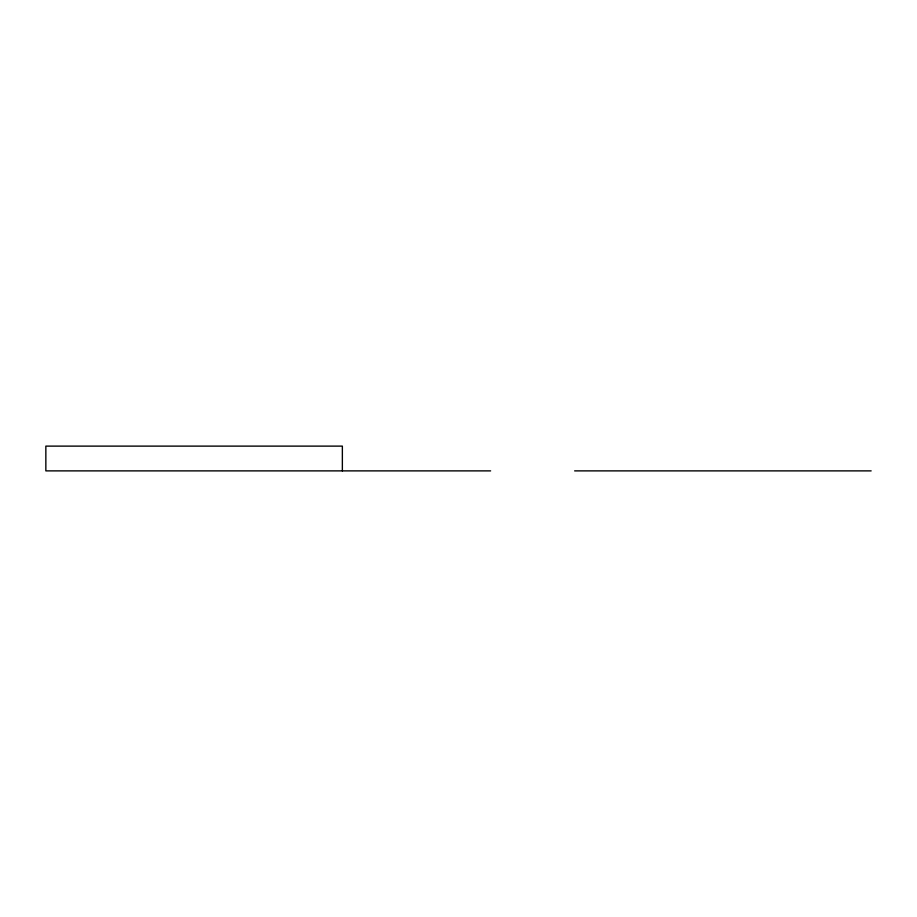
<?xml version="1.0" encoding="UTF-8"?>
<svg xmlns="http://www.w3.org/2000/svg" width="917" height="917" viewBox="0 0 917 917"><rect width="100%" height="100%" fill="white"/><g stroke="black" fill="none" stroke-linecap="round" stroke-linejoin="round"><path stroke-width="1.38" d="M490.618 470.88L45.85 470.88L45.85 446.12L342.362 446.12L342.362 470.88M574.638 470.88L871.15 470.88"/></g></svg>
